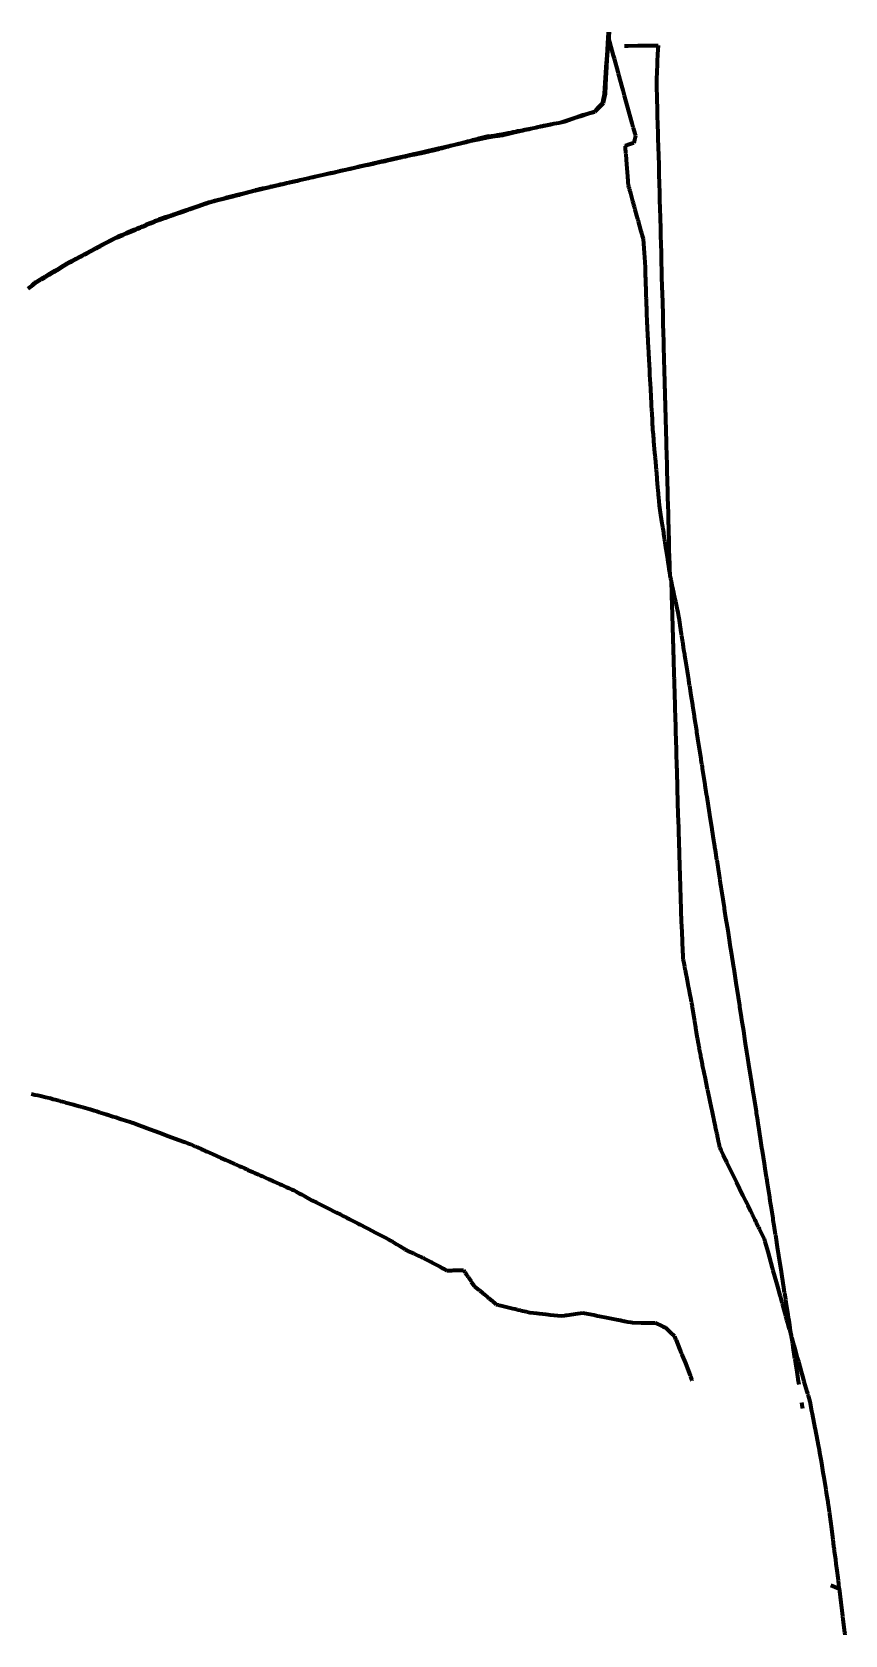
# Model space of a CAD drawing. Header units: metres. Extents: x 599858 to 604838, y 1147558 to 1148052.
# Drawn here: x 604605.8 to 604837.6, y 1147557.8 to 1148015 of the extents above; entities that cross this region are included whole.
import ezdxf

# ---------------------------------------------------------------- set-up
doc = ezdxf.new("R2010")
doc.units = ezdxf.units.M
doc.header["$MEASUREMENT"] = 0
doc.linetypes.add('DGN Style 5', pattern=[63.435643, 27.186704, -36.248939])
doc.layers.add('TF_T_---_Kabl-_2', color=5, linetype='DGN Style 5', lineweight=70)

msp = doc.modelspace()

# ---------------------------------------------------------------- linework, layer by layer
at = {"layer": 'TF_T_---_Kabl-_2', "extrusion": (0.4755674796707262, -0.0176516228125941, 0.8795021276220516), "elevation": 267381.833188, "flags": 128}
msp.add_lwpolyline([(1169655.330494, -494059.997235), (1169656.422712, -494060.042164), (1169656.733611, -494060.063177)], dxfattribs=at)
at = {"layer": 'TF_T_---_Kabl-_2', "extrusion": (0.3328068387208589, 0.8325186887159709, 0.4428907777762694), "elevation": 1156686.835866, "flags": 128}
msp.add_lwpolyline([(-135644.346522, -571333.011441), (-135646.860829, -571332.922212), (-135646.915788, -571332.925862)], dxfattribs=at)
at = {"layer": 'TF_T_---_Kabl-_2'}
for points in [[(604604.69, 1147941.85, 38.13), (604606.06, 1147942.9, 38.06), (604606.746399, 1147943.428442, 38.031141), (604606.88, 1147943.51, 38.02), (604607.01, 1147943.59, 38.02), (604607.22, 1147943.71, 38.02), (604608.06, 1147944.21, 38.11), (604608.29, 1147944.35, 38.1), (604608.51, 1147944.48, 38.07), (604608.93, 1147944.73, 38.02), (604609.38, 1147945, 38.02), (604609.5, 1147945.07, 38.03), (604609.84, 1147945.27, 38.02), (604610.62, 1147945.74, 38), (604611.98, 1147946.56, 38.01), (604612.27, 1147946.73, 38.01), (604613.39, 1147947.4, 38.05), (604614.68, 1147948.17, 38.07), (604614.87, 1147948.28, 38.08), (604615.81, 1147948.84, 38.05), (604615.960948, 1147948.928383, 38.044656), (604616.82, 1147949.39, 38.03), (604617.12, 1147949.55, 38.01), (604618.21, 1147950.14, 38), (604619.63, 1147950.9, 38.01), (604620.1, 1147951.15, 38.04), (604620.76, 1147951.51, 38.08), (604621.38, 1147951.84, 38.07), (604623.72, 1147953.1, 37.97), (604623.91, 1147953.2, 37.97), (604624.05, 1147953.28, 37.99), (604625.01, 1147953.79, 37.95), (604625.26, 1147953.93, 37.95), (604625.27, 1147953.93, 37.95), (604625.31, 1147953.96, 37.95), (604625.4, 1147954, 37.95), (604626.97, 1147954.85, 38.04), (604628.13, 1147955.47, 38), (604629.35617, 1147956.134355, 37.958794), (604629.98, 1147956.39, 37.94), (604630.03, 1147956.41, 37.94), (604631.42, 1147956.99, 37.96), (604631.64, 1147957.08, 37.94), (604632.66, 1147957.5, 38.02), (604634.8, 1147958.39, 37.92), (604635.32, 1147958.61, 37.93), (604635.82, 1147958.82, 37.94), (604636.62, 1147959.15, 37.98), (604636.8, 1147959.22, 37.98), (604637.17, 1147959.38, 37.97), (604637.74, 1147959.61, 37.98), (604638.21, 1147959.81, 37.92), (604639.5, 1147960.35, 37.95), (604640.19, 1147960.63, 37.98), (604640.66, 1147960.83, 37.96), (604640.88, 1147960.92, 37.97), (604641.32, 1147961.1, 37.95), (604641.96, 1147961.37, 37.88), (604642.12592, 1147961.443591, 37.890732), (604643.15, 1147961.8, 37.97), (604643.84, 1147962.04, 37.99), (604645.3, 1147962.55, 37.91), (604645.4, 1147962.58, 37.91), (604645.8, 1147962.72, 37.93), (604645.91, 1147962.76, 37.92), (604646.61, 1147963, 37.95), (604648.68, 1147963.72, 37.91), (604649.74, 1147964.09, 37.89), (604650.2, 1147964.25, 37.9), (604650.43, 1147964.34, 37.89), (604650.79, 1147964.46, 37.89), (604652.97, 1147965.22, 37.88), (604652.98, 1147965.22, 37.88), (604653.01, 1147965.24, 37.88), (604655.31, 1147966.04, 37.9), (604655.47, 1147966.09, 37.91), (604656.17, 1147966.34, 37.91), (604656.748661, 1147966.539404, 37.998083), (604656.78, 1147966.55, 38), (604656.94, 1147966.59, 37.98), (604657.66, 1147966.77, 37.89), (604657.94, 1147966.84, 37.9), (604658.32, 1147966.94, 37.89), (604660.65, 1147967.53, 37.97), (604661.46, 1147967.74, 37.96), (604662.93, 1147968.12, 38.02), (604663.19, 1147968.18, 38.03), (604664.04, 1147968.4, 37.95), (604664.82, 1147968.6, 37.94), (604665.33, 1147968.73, 37.9), (604665.82, 1147968.85, 37.91), (604669.35, 1147969.76, 37.93), (604669.44, 1147969.78, 37.93), (604669.53, 1147969.8, 37.94), (604670.659846, 1147970.092158, 38.009111), (604670.7, 1147970.1, 38.01), (604671.49, 1147970.28, 37.95), (604671.86, 1147970.37, 38), (604672.29, 1147970.47, 38), (604673.55, 1147970.76, 37.94), (604673.8, 1147970.82, 37.91), (604674.08, 1147970.89, 38), (604674.4, 1147970.96, 38.01), (604674.72, 1147971.04, 37.98), (604676.36, 1147971.42, 37.9), (604676.66, 1147971.49, 37.92), (604677.29, 1147971.63, 37.91), (604678.34, 1147971.88, 37.88), (604678.56, 1147971.93, 37.88), (604679.17, 1147972.07, 37.96), (604680.06, 1147972.28, 37.98), (604681.4, 1147972.59, 37.92), (604682.26, 1147972.79, 37.91), (604684.5, 1147973.31, 37.91), (604685.22, 1147973.48, 37.86), (604685.91, 1147973.64, 37.86), (604686.28, 1147973.73, 37.85), (604688.66, 1147974.28, 37.81), (604689.02, 1147974.37, 37.81), (604690.92, 1147974.81, 37.83), (604690.96, 1147974.82, 37.83), (604690.972532, 1147974.822733, 37.832609), (604691.53, 1147974.95, 37.85), (604691.59, 1147974.96, 37.84), (604693.3, 1147975.35, 37.83), (604693.37, 1147975.37, 37.83), (604693.43, 1147975.38, 37.83), (604693.84, 1147975.48, 37.84), (604695.37, 1147975.82, 37.9), (604696.17, 1147976.01, 37.86), (604696.51, 1147976.08, 37.86), (604698.29, 1147976.49, 37.86), (604698.89, 1147976.63, 37.87), (604699.1, 1147976.67, 37.88), (604699.16, 1147976.69, 37.88), (604700.99, 1147977.11, 37.91), (604701, 1147977.11, 37.91), (604702.79, 1147977.52, 37.91), (604702.86, 1147977.53, 37.91), (604702.91, 1147977.55, 37.91), (604703.22, 1147977.62, 37.91), (604703.55, 1147977.69, 37.93), (604705.45, 1147978.12, 38.04), (604705.65, 1147978.17, 38.03), (604706, 1147978.25, 38.02), (604706.77, 1147978.43, 37.96), (604708.43, 1147978.8, 38.01), (604708.74, 1147978.88, 38.04), (604711.45, 1147979.49, 37.94), (604711.51, 1147979.51, 37.94), (604712.27, 1147979.68, 38), (604712.47, 1147979.72, 38), (604713.48, 1147979.96, 37.98), (604714.28, 1147980.14, 37.99), (604714.48, 1147980.19, 38.01), (604714.76, 1147980.25, 38.02), (604716.49, 1147980.64, 38.01), (604716.61, 1147980.67, 38.01), (604718.13, 1147981.02, 38.07), (604718.451541, 1147981.091167, 38.098218), (604718.63, 1147981.13, 38.11), (604718.64, 1147981.13, 38.12), (604718.9, 1147981.19, 38.09), (604721.72, 1147981.83, 38.05), (604721.79, 1147981.84, 38.05), (604722.1, 1147981.91, 38.03), (604722.23, 1147981.94, 38.04), (604723.92, 1147982.32, 38.19), (604724.47, 1147982.45, 38.25), (604725.14, 1147982.6, 38.26), (604727.53, 1147983.13, 38.22), (604727.53, 1147983.14, 38.22), (604727.54, 1147983.14, 38.22), (604728.99, 1147983.46, 38.19), (604729.21, 1147983.51, 38.21), (604730.11, 1147983.72, 38.13), (604730.66, 1147983.84, 38.11), (604730.76, 1147983.86, 38.1), (604730.96, 1147983.91, 38.11), (604731.42, 1147984.01, 38.1), (604732.82, 1147984.33, 38.12), (604732.88, 1147984.34, 38.14), (604732.94, 1147984.36, 38.13), (604733.42, 1147984.46, 38.19), (604735.08, 1147984.84, 38.26), (604735.34, 1147984.89, 38.24), (604736.01, 1147985.04, 38.36), (604736.253771, 1147985.100436, 38.382937), (604736.59, 1147985.14, 38.4), (604737.08, 1147985.21, 38.4), (604737.72, 1147985.29, 38.42), (604738.35, 1147985.37, 38.49), (604738.47, 1147985.38, 38.49), (604738.8, 1147985.42, 38.57), (604739.05, 1147985.45, 38.67), (604739.75, 1147985.54, 38.67), (604740.035696, 1147985.581286, 38.686052), (604740.7, 1147985.74, 38.75), (604741.22, 1147985.86, 38.85), (604742.35, 1147986.12, 39.15), (604743.09, 1147986.3, 39.26), (604743.92, 1147986.49, 39.51), (604743.95, 1147986.5, 39.52), (604743.98, 1147986.5, 39.52), (604745.14, 1147986.78, 39.72), (604745.68, 1147986.91, 39.85), (604745.95, 1147986.97, 39.88), (604746.31, 1147987.05, 40.01), (604747.47, 1147987.32, 40.18), (604747.5, 1147987.33, 40.18), (604748, 1147987.45, 40.3), (604749.43, 1147987.78, 40.65), (604749.48, 1147987.8, 40.66), (604749.49, 1147987.8, 40.67), (604749.51, 1147987.8, 40.67), (604750.1, 1147987.94, 40.82), (604750.23, 1147987.97, 40.84), (604751.25, 1147988.21, 41.06), (604751.45048, 1147988.262062, 41.15464), (604751.49, 1147988.27, 41.17), (604751.77, 1147988.32, 41.22), (604752.74, 1147988.5, 41.33), (604753.66, 1147988.68, 41.57), (604754.72, 1147988.88, 41.81), (604756, 1147989.12, 42.12), (604756.79, 1147989.26, 42.15), (604757.238114, 1147989.354086, 42.166752), (604757.61, 1147989.48, 42.18), (604760.03, 1147990.36, 42.2), (604761.78, 1147990.99, 42.2), (604761.82, 1147991.01, 42.21), (604762.13, 1147991.12, 42.2), (604762.426294, 1147991.230414, 42.205953), (604764.03, 1147991.66, 42.21), (604766.24, 1147992.26, 42.23), (604766.361046, 1147992.285665, 42.230583), (604766.95, 1147992.9, 42.24), (604768.740051, 1147994.743503, 42.275463), (604768.86, 1147995.29, 42.28), (604769.29, 1147997.36, 42.27), (604769.31919, 1147997.492725, 42.274704), (604769.52, 1148001.92, 42.26), (604769.58, 1148003.29, 42.27), (604769.66, 1148005.13, 42.28), (604769.752638, 1148007.183056, 42.278053), (604769.86, 1148008.3, 42.28), (604770.21, 1148011.9, 42.25), (604770.35, 1148013.37, 42.24), (604770.417095, 1148014.112125, 42.223791), (604770.45, 1148014.72, 42.21), (604770.47, 1148014.98, 42.2)], [(604739.79, 1147985.84, 38.850954), (604740.71, 1147986.03, 38.93), (604741.52, 1147986.19, 39.07), (604742.38, 1147986.36, 39.28), (604742.97, 1147986.48, 39.35), (604743.66, 1147986.63, 39.55), (604744.02, 1147986.7, 39.61), (604744.36, 1147986.77, 39.66), (604745.22, 1147986.94, 39.79), (604745.65, 1147987.03, 39.89), (604745.86, 1147987.07, 39.91), (604746.3, 1147987.16, 40.07), (604747.44, 1147987.39, 40.21), (604747.5, 1147987.4, 40.21), (604749.41, 1147987.79, 40.65), (604749.47, 1147987.8, 40.66), (604749.49, 1147987.81, 40.67), (604749.51, 1147987.81, 40.67), (604750.11, 1147987.93, 40.82), (604750.2, 1147987.95, 40.83), (604751.33, 1147988.18, 41.07), (604751.52, 1147988.22, 41.16), (604751.73, 1147988.26, 41.19), (604752.73, 1147988.47, 41.31), (604753.67, 1147988.66, 41.57), (604754.72, 1147988.87, 41.81), (604755.97, 1147989.12, 42.12), (604756.79, 1147989.29, 42.15), (604757.037482, 1147989.342009, 42.160297), (604757.61, 1147989.53, 42.17), (604759.95, 1147990.3, 42.2), (604761.76, 1147990.9, 42.2), (604761.81, 1147990.92, 42.21), (604762.16, 1147991.03, 42.21), (604764.06, 1147991.66, 42.21), (604766.143593, 1147992.354315, 42.229993), (604766.97, 1147993.19, 42.24), (604768.551783, 1147994.790983, 42.271914), (604768.68, 1147995.44, 42.28), (604769.05, 1147997.29, 42.27), (604769.077799, 1147997.462245, 42.27181), (604769.37, 1148002.05, 42.26), (604769.45, 1148003.29, 42.27), (604769.56, 1148005.02, 42.27), (604769.77, 1148008.3, 42.28), (604769.98, 1148011.68, 42.25), (604770.09, 1148013.37, 42.23), (604770.103604, 1148013.524066, 42.231361)], [(604770.1, 1148013.52, 42.231382), (604770.14, 1148013.37, 42.24), (604770.47, 1148012.16, 42.26), (604771.53, 1148008.34, 42.32), (604771.78, 1148007.4, 42.32), (604772.82, 1148003.64, 42.33), (604772.94, 1148003.2, 42.33), (604772.95, 1148003.14, 42.34), (604774.08, 1147999.04, 42.36), (604774.27, 1147998.37, 42.37), (604774.67, 1147996.89, 42.41), (604775.91, 1147992.39, 42.5), (604776.37, 1147990.71, 42.52), (604776.83, 1147989.04, 42.56), (604777.16, 1147987.85, 42.56), (604777.21, 1147987.66, 42.56), (604777.65, 1147986.07, 42.61), (604777.75, 1147985.7, 42.66), (604777.845147, 1147985.336279, 42.718228), (604777.58, 1147984.21, 42.83), (604777.365604, 1147983.333695, 42.808155), (604776.95, 1147983.18, 42.8), (604776.12, 1147982.89, 42.8), (604775.07, 1147982.51, 42.7), (604774.898788, 1147982.450541, 42.694325), (604774.94, 1147981.91, 42.74), (604774.97, 1147981.55, 42.77), (604774.98, 1147981.48, 42.77), (604775.01, 1147981.02, 42.71), (604775.07, 1147980.33, 42.58), (604775.08, 1147980.18, 42.59), (604775.21, 1147978.55, 42.64), (604775.31, 1147977.27, 42.67), (604775.59, 1147973.78, 42.7), (604775.62, 1147973.38, 42.7), (604775.63, 1147973.27, 42.7), (604775.65, 1147972.94, 42.81), (604775.66, 1147972.8, 42.86), (604775.7, 1147972.28, 42.89), (604775.779301, 1147971.31715, 42.954505), (604775.81, 1147971.22, 42.96), (604775.88, 1147970.95, 42.98), (604775.9, 1147970.87, 42.98), (604776.03, 1147970.4, 42.97), (604776.08, 1147970.24, 42.97), (604776.09, 1147970.2, 42.96), (604776.24, 1147969.68, 42.76), (604776.41, 1147969.04, 42.76), (604777.05, 1147966.75, 42.73), (604777.21, 1147966.17, 42.73), (604777.35, 1147965.68, 42.71), (604777.43, 1147965.39, 42.7), (604777.5, 1147965.13, 42.69), (604777.7, 1147964.4, 42.69), (604778.18, 1147962.7, 42.72), (604778.45, 1147961.72, 42.73), (604778.5, 1147961.52, 42.74), (604778.64, 1147961.03, 42.75), (604779.44, 1147958.16, 42.78), (604779.51, 1147957.91, 42.79), (604779.58, 1147957.66, 42.87), (604779.73, 1147957.1, 42.86), (604779.95, 1147956.31, 42.93), (604780.045304, 1147955.956656, 42.935444), (604780.15, 1147954.6, 42.96), (604780.35, 1147952.02, 43.02), (604780.45, 1147950.66, 43.05), (604780.545749, 1147949.381804, 43.077039), (604780.6, 1147947.87, 43.11), (604780.62, 1147947.27, 43.04), (604780.63, 1147947.01, 43.06), (604780.63, 1147946.86, 43.06), (604780.65, 1147946.28, 43.06), (604780.68, 1147945.24, 43.07), (604780.7, 1147944.75, 43.04), (604780.72, 1147944.14, 43.01), (604780.74, 1147943.54, 42.97), (604780.75, 1147943.2, 42.89), (604780.75, 1147943.03, 42.84), (604780.76, 1147942.68, 42.86), (604780.78, 1147942.08, 42.91), (604780.79, 1147942.02, 42.9), (604780.81, 1147941.2, 42.89), (604780.83, 1147940.67, 43), (604780.87, 1147939.48, 43.09), (604780.87, 1147939.44, 43.1), (604780.87, 1147939.3, 43.11), (604780.88, 1147938.98, 43.09), (604780.89, 1147938.65, 43.12), (604780.9, 1147938.38, 43.12), (604780.91, 1147938.13, 43.05), (604780.94, 1147937.09, 42.98), (604780.97, 1147936.39, 42.94), (604780.98, 1147935.81, 43.03), (604780.99, 1147935.72, 43.02), (604780.99, 1147935.65, 43.03), (604780.99, 1147935.5, 43.03), (604781.02, 1147934.55, 42.99), (604781.03, 1147934.22, 42.99), (604781.08, 1147932.88, 42.99), (604781.080905, 1147932.807876, 43.0057), (604781.1, 1147932.49, 43.06), (604781.13, 1147931.89, 43.06), (604781.17, 1147931.19, 43.06), (604781.19, 1147930.74, 43.05), (604781.24, 1147929.85, 43.07), (604781.27, 1147929.3, 43.02), (604781.28, 1147929.19, 43.02), (604781.33, 1147928.2, 43.08), (604781.37, 1147927.43, 43.07), (604781.4, 1147926.87, 43.01), (604781.42, 1147926.45, 43.07), (604781.49, 1147925.22, 43.07), (604781.58, 1147923.5, 43.04), (604781.61, 1147922.92, 43.1), (604781.66, 1147922.06, 43.07), (604781.72, 1147921.01, 43.04), (604781.74, 1147920.6, 43.11), (604781.78, 1147919.83, 43.09), (604781.79, 1147919.69, 43.1), (604781.83, 1147918.88, 43.15), (604781.84, 1147918.74, 43.15), (604781.87, 1147918.21, 43.09), (604781.92, 1147917.21, 43.12), (604781.99, 1147915.92, 43.11), (604782.13, 1147913.31, 43.09), (604782.27, 1147910.73, 43.18), (604782.28, 1147910.65, 43.17), (604782.35, 1147909.38, 43.08), (604782.39, 1147908.58, 43.13), (604782.47, 1147907.05, 43.28), (604782.48, 1147906.82, 43.3), (604782.5, 1147906.53, 43.35), (604782.52, 1147906.24, 43.34), (604782.52, 1147906.19, 43.34), (604782.55, 1147905.62, 43.4), (604782.59, 1147904.9, 43.42), (604782.6, 1147904.65, 43.39), (604782.65, 1147903.73, 43.33), (604782.66, 1147903.52, 43.33), (604782.68, 1147903.12, 43.3), (604782.73, 1147902.29, 43.21), (604782.75, 1147901.91, 43.22), (604782.765906, 1147901.537165, 43.211623), (604782.88, 1147900.23, 43.21), (604782.9, 1147900.07, 43.21), (604782.91, 1147899.91, 43.22), (604782.92, 1147899.78, 43.19), (604782.99, 1147898.98, 43.22), (604783.06, 1147898.26, 43.15), (604783.34, 1147895.03, 43.27), (604783.41, 1147894.16, 43.28), (604783.43, 1147893.96, 43.28), (604783.46, 1147893.66, 43.29), (604783.48, 1147893.42, 43.22), (604783.66, 1147891.27, 43.27), (604783.69, 1147890.96, 43.26), (604783.77, 1147890.08, 43.28), (604783.95, 1147887.93, 43.32), (604784, 1147887.39, 43.32), (604784.19, 1147885.21, 43.39), (604784.2, 1147885.16, 43.39), (604784.28, 1147884.21, 43.4), (604784.34, 1147883.48, 43.31), (604784.39, 1147882.9, 43.32), (604784.44, 1147882.35, 43.32), (604784.652955, 1147879.925909, 43.352821), (604785.05, 1147877.29, 43.47), (604785.42, 1147874.81, 43.53), (604785.48, 1147874.45, 43.54), (604785.58, 1147873.8, 43.53), (604785.63, 1147873.44, 43.51), (604785.65, 1147873.33, 43.52), (604785.82, 1147872.21, 43.57), (604785.9, 1147871.64, 43.55), (604785.95, 1147871.31, 43.6), (604786.06, 1147870.61, 43.63), (604786.1, 1147870.36, 43.6), (604786.14, 1147870.06, 43.6), (604786.22, 1147869.55, 43.63), (604786.37, 1147868.54, 43.61), (604786.43, 1147868.15, 43.65), (604786.45, 1147867.99, 43.66), (604786.53, 1147867.49, 43.61), (604786.69, 1147866.47, 43.62), (604786.96, 1147864.68, 43.65), (604786.96, 1147864.62, 43.65), (604787, 1147864.41, 43.64), (604787.07, 1147863.9, 43.58), (604787.27, 1147862.63, 43.64), (604787.37, 1147861.91, 43.62), (604787.4, 1147861.77, 43.65), (604787.626296, 1147860.223177, 43.633695)], [(604774.74, 1148011.08, 42.395936), (604775.82, 1148011.09, 42.43), (604778.59, 1148011.12, 42.52), (604779.56, 1148011.13, 42.65), (604779.8, 1148011.13, 42.68), (604780.27, 1148011.14, 42.66), (604783.12, 1148011.17, 42.49), (604783.61, 1148011.17, 42.49), (604784.321891, 1148011.18013, 42.489532), (604784.31, 1148011.05, 42.49), (604784.26, 1148010.01, 42.51), (604784.2, 1148008.59, 42.6), (604784.1, 1148006.68, 42.53), (604784.07, 1148005.9, 42.54), (604784.04, 1148005.34, 42.54), (604783.98, 1148003.98, 42.65), (604783.835429, 1148001.161643, 42.624067), (604783.9, 1147998.98, 42.6), (604783.91, 1147998.54, 42.61), (604783.95, 1147997.13, 42.62), (604784, 1147995.24, 42.66), (604784.04, 1147993.68, 42.66), (604784.09, 1147991.7, 42.74), (604784.19, 1147988.08, 42.74), (604784.23, 1147986.66, 42.76), (604784.27, 1147985.04, 42.77), (604784.36, 1147981.88, 42.79), (604784.41, 1147980.01, 42.8), (604784.5, 1147976.76, 42.83), (604784.56, 1147974.29, 42.85), (604784.63, 1147971.84, 42.91), (604784.7, 1147969.02, 42.9), (604784.77, 1147966.69, 42.91), (604784.81, 1147965.06, 42.93), (604784.9, 1147961.58, 42.91), (604784.97, 1147959.24, 42.94), (604785.03, 1147956.83, 42.97), (604785.09, 1147954.61, 43.02), (604785.16, 1147952.04, 43.04), (604785.24, 1147949.07, 43.08), (604785.29, 1147947.16, 43.09), (604785.33, 1147945.61, 43.07), (604785.43, 1147941.93, 43.16), (604785.46, 1147940.85, 43.15), (604785.48, 1147940.21, 43.14), (604785.54, 1147938, 43.17), (604785.54, 1147937.93, 43.18), (604785.55, 1147937.54, 43.19), (604785.63, 1147934.63, 43.14), (604785.66, 1147933.4, 43.16), (604785.69, 1147932.53, 43.18), (604785.7, 1147932.02, 43.18), (604785.78, 1147928.93, 43.21), (604785.84, 1147926.97, 43.21), (604785.87, 1147925.62, 43.32), (604785.88, 1147925.28, 43.31), (604785.89, 1147924.81, 43.32), (604785.96, 1147922.15, 43.27), (604785.97, 1147921.93, 43.27), (604785.98, 1147921.62, 43.28), (604786.06, 1147918.51, 43.29), (604786.07, 1147918.3, 43.29), (604786.08, 1147918, 43.29), (604786.09, 1147917.51, 43.29), (604786.13, 1147916.11, 43.29), (604786.19, 1147913.67, 43.3), (604786.21, 1147912.85, 43.32), (604786.24, 1147912.03, 43.33), (604786.29, 1147910.16, 43.37), (604786.3, 1147909.57, 43.36), (604786.35, 1147907.94, 43.35), (604786.35, 1147907.71, 43.36), (604786.38, 1147906.79, 43.37), (604786.39, 1147906.22, 43.37), (604786.45, 1147903.92, 43.38), (604786.46, 1147903.64, 43.39), (604786.5, 1147902.4, 43.39), (604786.55, 1147900.28, 43.42), (604786.59, 1147899.03, 43.41), (604786.62, 1147897.67, 43.41), (604786.64, 1147896.93, 43.42), (604786.66, 1147896.36, 43.43), (604786.69, 1147895.11, 43.44), (604786.73, 1147893.71, 43.41), (604786.77, 1147892.24, 43.45), (604786.84, 1147889.72, 43.52), (604786.91, 1147886.96, 43.55), (604786.94, 1147885.99, 43.47), (604786.97, 1147884.77, 43.52), (604787.02, 1147883.06, 43.54), (604787.03, 1147882.38, 43.56), (604787.1, 1147879.81, 43.61), (604787.15, 1147877.98, 43.57), (604787.2, 1147876.36, 43.58), (604787.22, 1147875.33, 43.58), (604787.24, 1147874.75, 43.6), (604787.25, 1147874.37, 43.6), (604787.27, 1147873.79, 43.6), (604787.27, 1147873.65, 43.61), (604787.33, 1147871.44, 43.6), (604787.34, 1147871.02, 43.6), (604787.35, 1147870.59, 43.62), (604787.36, 1147870.37, 43.59), (604787.36, 1147870.33, 43.59), (604787.37, 1147869.77, 43.62), (604787.41, 1147868.45, 43.69), (604787.42, 1147867.92, 43.69), (604787.51, 1147864.73, 43.71), (604787.52, 1147864.38, 43.71), (604787.53, 1147863.92, 43.71), (604787.53, 1147863.77, 43.69), (604787.58, 1147862.12, 43.72), (604787.58, 1147861.97, 43.71), (604787.59, 1147861.8, 43.74), (604787.626296, 1147860.223177, 43.633695)], [(604735.97, 1147985.26, 38.414265), (604735.19, 1147985.06, 38.27), (604735.17, 1147985.05, 38.27), (604733.34, 1147984.58, 38.19), (604732.98, 1147984.48, 38.14), (604732.82, 1147984.44, 38.17), (604732.69, 1147984.41, 38.13), (604731.51, 1147984.1, 38.11), (604730.97, 1147983.96, 38.11), (604730.74, 1147983.9, 38.1), (604730.66, 1147983.88, 38.11), (604730.09, 1147983.73, 38.13), (604729.21, 1147983.51, 38.21), (604728.99, 1147983.45, 38.19), (604727.57, 1147983.08, 38.22), (604727.53, 1147983.07, 38.22), (604727.5, 1147983.06, 38.22), (604725.34, 1147982.5, 38.26), (604724.61, 1147982.31, 38.27), (604724.52, 1147982.29, 38.27), (604723.87, 1147982.12, 38.2), (604722.63, 1147981.8, 38.09), (604722.12, 1147981.67, 38.05), (604721.85, 1147981.6, 38.07), (604721.57, 1147981.52, 38.07), (604720.094589, 1147981.136243, 38.097079), (604719.08, 1147980.92, 38.11), (604718.72, 1147980.83, 38.15), (604718.71, 1147980.83, 38.14), (604718, 1147980.67, 38.09), (604716.74, 1147980.39, 38.03), (604716.23, 1147980.28, 38.06), (604714.87, 1147979.98, 38.06), (604714.65, 1147979.93, 38.05), (604714.15, 1147979.82, 38.02), (604712.43, 1147979.44, 37.99), (604712.42, 1147979.43, 37.99), (604711.66, 1147979.26, 37.96), (604711.43, 1147979.21, 37.95), (604711.23, 1147979.17, 37.95), (604708.73, 1147978.61, 38.04), (604708.39, 1147978.54, 38.01), (604707, 1147978.23, 37.97), (604706.35, 1147978.08, 38.02), (604705.91, 1147977.98, 38.03), (604705.66, 1147977.93, 38.05), (604703.3, 1147977.4, 37.9), (604703.29, 1147977.4, 37.9), (604702.96, 1147977.33, 37.9), (604702.95, 1147977.32, 37.9), (604701.65, 1147977.03, 37.9), (604701.01, 1147976.89, 37.9), (604701, 1147976.89, 37.9), (604700.98, 1147976.89, 37.9), (604699.23, 1147976.5, 37.87), (604699.11, 1147976.47, 37.88), (604699.05, 1147976.46, 37.87), (604698.41, 1147976.31, 37.87), (604698.38, 1147976.31, 37.86), (604698.37, 1147976.31, 37.86), (604696.51, 1147975.89, 37.86), (604696.41, 1147975.87, 37.87), (604695.44, 1147975.65, 37.92), (604693.41, 1147975.2, 37.83), (604693.36, 1147975.19, 37.83), (604693.32, 1147975.18, 37.84), (604691.51, 1147974.78, 37.84), (604690.98, 1147974.66, 37.84), (604690.93, 1147974.65, 37.84), (604690.84, 1147974.63, 37.84), (604688.72, 1147974.16, 37.82), (604688.62, 1147974.14, 37.82), (604686.37, 1147973.64, 37.86), (604685.94, 1147973.54, 37.86), (604685.15, 1147973.36, 37.86), (604684.48, 1147973.21, 37.91), (604682.34, 1147972.74, 37.91), (604681.44, 1147972.54, 37.92), (604680.04, 1147972.23, 37.98), (604679.21, 1147972.04, 37.97), (604678.58, 1147971.9, 37.87), (604678.37, 1147971.86, 37.88), (604677.3, 1147971.62, 37.91), (604676.67, 1147971.48, 37.91), (604676.36, 1147971.41, 37.9), (604674.71, 1147971.04, 37.98), (604674.39, 1147970.97, 38.01), (604674.08, 1147970.9, 38), (604673.8, 1147970.84, 37.91), (604673.55, 1147970.78, 37.94), (604672.27, 1147970.5, 38), (604671.85, 1147970.4, 38), (604671.5, 1147970.33, 37.95), (604670.75, 1147970.16, 38.01), (604670.439626, 1147970.090863, 37.988399), (604669.5, 1147969.85, 37.93), (604669.45, 1147969.83, 37.92), (604669.4, 1147969.82, 37.92), (604665.8, 1147968.88, 37.9), (604665.33, 1147968.76, 37.9), (604664.81, 1147968.63, 37.94), (604664.05, 1147968.43, 37.95), (604663.19, 1147968.21, 38.03), (604662.93, 1147968.14, 38.02), (604661.45, 1147967.76, 37.96), (604660.64, 1147967.55, 37.97), (604658.33, 1147966.95, 37.89), (604657.94, 1147966.84, 37.9), (604657.66, 1147966.77, 37.89), (604656.94, 1147966.59, 37.98), (604656.78, 1147966.54, 38), (604656.75, 1147966.54, 38), (604656.60719, 1147966.50497, 37.976583), (604656.17, 1147966.35, 37.91), (604655.48, 1147966.11, 37.91), (604655.32, 1147966.06, 37.9), (604652.99, 1147965.26, 37.88), (604652.97, 1147965.26, 37.88), (604650.73, 1147964.5, 37.89), (604650.41, 1147964.39, 37.89), (604650.21, 1147964.32, 37.9), (604649.8, 1147964.18, 37.89), (604648.71, 1147963.81, 37.9), (604646.55, 1147963.07, 37.95), (604645.88, 1147962.84, 37.92), (604645.76, 1147962.8, 37.93), (604645.32, 1147962.65, 37.91), (604645.21, 1147962.61, 37.91), (604643.84, 1147962.14, 37.99), (604643.04, 1147961.87, 37.96), (604641.94, 1147961.5, 37.88), (604641.917668, 1147961.491862, 37.877486), (604641.35, 1147961.25, 37.94), (604640.77, 1147961.01, 37.98), (604640.49, 1147960.89, 37.96), (604640.06, 1147960.71, 37.98), (604639.43, 1147960.44, 37.95), (604638.25, 1147959.95, 37.92), (604637.81, 1147959.77, 37.97), (604637.29, 1147959.55, 37.97), (604636.79, 1147959.34, 37.97), (604636.57, 1147959.25, 37.99), (604635.8, 1147958.92, 37.94), (604635.23, 1147958.69, 37.94), (604634.65, 1147958.44, 37.93), (604632.63, 1147957.59, 38.02), (604631.56, 1147957.15, 37.93), (604631.42, 1147957.09, 37.94), (604630.35, 1147956.64, 37.93), (604629.98, 1147956.48, 37.94), (604629.97, 1147956.48, 37.94), (604629.94, 1147956.47, 37.94), (604629.77, 1147956.4, 37.94), (604629.156328, 1147956.142262, 37.961866), (604628.06, 1147955.55, 38), (604627.03, 1147955, 38.04), (604625.64, 1147954.25, 37.96), (604625.34, 1147954.09, 37.96), (604625.21, 1147954.02, 37.95), (604625.18, 1147954, 37.96), (604624.29, 1147953.53, 37.96), (604623.92, 1147953.33, 37.98), (604623.87, 1147953.3, 37.97), (604623.79, 1147953.26, 37.97), (604621.34, 1147951.94, 38.07), (604620.75, 1147951.63, 38.08), (604620.05, 1147951.25, 38.04), (604619.55, 1147950.98, 38.01), (604618.24, 1147950.28, 38), (604617.08, 1147949.66, 38.01), (604616.79, 1147949.5, 38.02), (604615.823036, 1147948.983878, 38.046857), (604615.73, 1147948.93, 38.05), (604614.83, 1147948.38, 38.07), (604614.63, 1147948.27, 38.07), (604613.29, 1147947.46, 38.05), (604612.23, 1147946.83, 38.01), (604611.93, 1147946.65, 38.01), (604610.5, 1147945.79, 38), (604609.83, 1147945.39, 38.02), (604609.48, 1147945.18, 38.03), (604609.37, 1147945.12, 38.02), (604608.9, 1147944.83, 38.02), (604608.61, 1147944.66, 38.06), (604608.33, 1147944.49, 38.09), (604608.02, 1147944.31, 38.11), (604607.25, 1147943.84, 38.02), (604606.96, 1147943.67, 38.03), (604606.77, 1147943.55, 38.03), (604606.525388, 1147943.407163, 38.042802), (604605.74, 1147942.74, 38.08)], [(604735.97, 1147985.26, 38.414265), (604736.03, 1147985.27, 38.42), (604736.77, 1147985.38, 38.47), (604736.84, 1147985.39, 38.47), (604736.91, 1147985.4, 38.47), (604738.21, 1147985.6, 38.63), (604738.49, 1147985.64, 38.63), (604739.14, 1147985.74, 38.8), (604739.17, 1147985.75, 38.81), (604739.22, 1147985.75, 38.82), (604739.785786, 1147985.841367, 38.851937)], [(604787.63, 1147860.22, 43.635071), (604787.68, 1147859.97, 43.64), (604787.85, 1147859.17, 43.67), (604787.92, 1147858.85, 43.71), (604788.048017, 1147858.234972, 43.711632)], [(604788.05, 1147858.23, 43.711835), (604788.08, 1147857.27, 43.67), (604788.08, 1147857.12, 43.67), (604788.11, 1147856.22, 43.66), (604788.12, 1147855.95, 43.62), (604788.13, 1147855.54, 43.55), (604788.14, 1147855.21, 43.55), (604788.19, 1147853.55, 43.58), (604788.19, 1147853.52, 43.58), (604788.19, 1147853.45, 43.57), (604788.19, 1147853.43, 43.57), (604788.23, 1147852.27, 43.34), (604788.27, 1147850.83, 43.24), (604788.3, 1147849.63, 43.12), (604788.32, 1147849.11, 43.04), (604788.33, 1147848.82, 42.97), (604788.36, 1147847.75, 42.91), (604788.36, 1147847.54, 42.85), (604788.39, 1147846.62, 43.08), (604788.4, 1147846.49, 43.1), (604788.41, 1147846.02, 43.24), (604788.41, 1147845.98, 43.24), (604788.43, 1147845.32, 43.23), (604788.44, 1147844.87, 43.26), (604788.46, 1147844.22, 43.27), (604788.47, 1147844.06, 43.22), (604788.49, 1147843.39, 43.07), (604788.5, 1147843.04, 43.08), (604788.53, 1147841.9, 42.35), (604788.55, 1147841.28, 42.22), (604788.56, 1147840.99, 42.21), (604788.56, 1147840.75, 42.21), (604788.58, 1147840.31, 42.1), (604788.61, 1147839.06, 41.89), (604788.61, 1147839.04, 41.89), (604788.62, 1147839, 41.87), (604788.64, 1147838, 41.37), (604788.65, 1147837.78, 41.32), (604788.65, 1147837.69, 41.26), (604788.67, 1147837, 41.04), (604788.7, 1147836.18, 40.76), (604788.71, 1147835.72, 40.52), (604788.73, 1147835.26, 40.18), (604788.74, 1147834.68, 39.95), (604788.79, 1147833.02, 39.25), (604788.81, 1147832.25, 38.79), (604788.84, 1147831.22, 38.39), (604788.85, 1147830.87, 38.27), (604788.86, 1147830.63, 38.15), (604788.88, 1147829.9, 37.89), (604788.89, 1147829.58, 37.78), (604788.92, 1147828.56, 37.6), (604788.93, 1147828.23, 37.59), (604788.93, 1147828.2, 37.59), (604788.96, 1147827.3, 37.74), (604788.96, 1147827.23, 37.75), (604788.97, 1147826.97, 37.75), (604789.11, 1147822.13, 37.86), (604789.19, 1147819.46, 37.9), (604789.27, 1147816.87, 37.97), (604789.33, 1147814.87, 37.97), (604789.37, 1147813.48, 37.97), (604789.4, 1147812.37, 37.94), (604789.44, 1147810.9, 37.98), (604789.48, 1147809.55, 37.87), (604789.51, 1147808.48, 37.79), (604789.57, 1147806.56, 37.7), (604789.59, 1147806.04, 37.68), (604789.59, 1147806.01, 37.69), (604789.61, 1147805.36, 37.77), (604789.63, 1147804.67, 37.68), (604789.63, 1147804.65, 37.68), (604789.63, 1147804.48, 37.68), (604789.63, 1147804.38, 37.69), (604789.66, 1147803.6, 37.76), (604789.68, 1147802.98, 37.81), (604789.68, 1147802.81, 37.83), (604789.69, 1147802.41, 37.95), (604789.7, 1147802.17, 38.07), (604789.7, 1147802.06, 38.12), (604789.71, 1147801.96, 38.16), (604789.72, 1147801.57, 38.09), (604789.73, 1147801.23, 37.97), (604789.73, 1147801.11, 37.9), (604789.74, 1147800.63, 37.87), (604789.75, 1147800.49, 37.88), (604789.79, 1147799.21, 38.07), (604789.9, 1147795.29, 38.04), (604790, 1147791.84, 38.08), (604790.11, 1147788.06, 38), (604790.15, 1147786.79, 37.97), (604790.18, 1147785.68, 37.84), (604790.2, 1147785.21, 37.79), (604790.27, 1147782.83, 37.78), (604790.27, 1147782.8, 37.79), (604790.28, 1147782.57, 37.78), (604790.29, 1147782.08, 37.92), (604790.3, 1147781.82, 37.97), (604790.31, 1147781.41, 38.02), (604790.31, 1147781.26, 38.02), (604790.32, 1147780.95, 38.06), (604790.38, 1147778.92, 38.23), (604790.39, 1147778.77, 38.24), (604790.39, 1147778.75, 38.24), (604790.39, 1147778.72, 38.24), (604790.42, 1147777.74, 38.41), (604790.43, 1147777.28, 38.54), (604790.43, 1147777.18, 38.51), (604790.46, 1147776.38, 38.57), (604790.47, 1147775.92, 38.73), (604790.48, 1147775.59, 38.74), (604790.49, 1147775.18, 38.76), (604790.52, 1147774.35, 38.9), (604790.53, 1147774.03, 38.92), (604790.53, 1147773.77, 39.01), (604790.55, 1147773.38, 39.03), (604790.58, 1147772.26, 39.24), (604790.58, 1147772.08, 39.28), (604790.58, 1147772.05, 39.28), (604790.6, 1147771.68, 39.23), (604790.6, 1147771.48, 39.19), (604790.6, 1147771.42, 39.19), (604790.64, 1147770.12, 39.27), (604790.67, 1147769.01, 39.32), (604790.74, 1147766.83, 39.28), (604790.77, 1147765.84, 39.23), (604790.78, 1147765.26, 39.18), (604790.8, 1147764.58, 39.16), (604790.82, 1147764.04, 39.14), (604790.84, 1147763.53, 39.14), (604790.85, 1147762.99, 39.13), (604790.86, 1147762.67, 39.14), (604790.86977, 1147762.359548, 39.142066), (604790.93, 1147761.03, 39.17), (604790.95, 1147760.64, 39.11), (604790.96, 1147760.49, 39.08), (604790.96, 1147760.32, 39.08), (604790.98, 1147760.05, 39.07), (604791.07, 1147758.04, 39.1), (604791.17, 1147755.89, 39.03), (604791.19, 1147755.43, 39.03), (604791.2, 1147755.13, 39.02), (604791.28, 1147753.32, 39.04), (604791.3, 1147753.01, 39.02), (604791.31, 1147752.71, 39.01), (604791.32, 1147752.63, 39.02), (604791.32, 1147752.43, 39.02), (604791.34, 1147752.12, 39.03), (604791.36, 1147751.6, 39.05), (604791.39, 1147750.89, 39.06), (604791.4, 1147750.68, 39.04), (604791.413657, 1147750.558954, 39.052232), (604791.46, 1147750.29, 39.1), (604791.62, 1147749.45, 39.06), (604791.82, 1147748.43, 39.1), (604791.99, 1147747.55, 39.09), (604792.01, 1147747.45, 39.09), (604792.23, 1147746.36, 39.12), (604792.49, 1147745.01, 39.18), (604792.5, 1147744.94, 39.2), (604792.6, 1147744.43, 39.27), (604792.7, 1147743.93, 39.26), (604792.81, 1147743.36, 39.27), (604792.93, 1147742.73, 39.27), (604793.07, 1147742.02, 39.3), (604793.3, 1147740.82, 39.36), (604793.64, 1147739.08, 39.44), (604793.77, 1147738.41, 39.41), (604793.78, 1147738.36, 39.42), (604793.81, 1147738.18, 39.41), (604793.982129, 1147737.317209, 39.380725), (604794.02, 1147737.09, 39.37), (604794.06, 1147736.82, 39.38), (604794.53, 1147733.93, 39.5), (604794.6, 1147733.48, 39.54), (604794.64, 1147733.26, 39.54), (604794.69, 1147732.96, 39.53), (604794.72, 1147732.73, 39.57), (604794.9, 1147731.63, 39.57), (604794.98, 1147731.13, 39.59), (604795.03, 1147730.86, 39.62), (604795.22, 1147729.69, 39.61), (604795.32, 1147729.02, 39.58), (604795.48, 1147728.04, 39.54), (604795.525037, 1147727.74884, 39.552792), (604795.68, 1147726.96, 39.6), (604795.84, 1147726.12, 39.56), (604795.98, 1147725.32, 39.54), (604796.04, 1147725.03, 39.58), (604796.07, 1147724.84, 39.58), (604796.17, 1147724.35, 39.57), (604796.39, 1147723.13, 39.61), (604796.41, 1147723.06, 39.61), (604796.46, 1147722.79, 39.67), (604796.69, 1147721.52, 39.7), (604796.86, 1147720.6, 39.72), (604796.921939, 1147720.307881, 39.715528), (604797.02, 1147719.84, 39.72), (604797.27, 1147718.66, 39.74), (604797.45, 1147717.77, 39.78), (604797.63, 1147716.95, 39.77), (604798.36, 1147713.45, 39.83), (604798.4, 1147713.28, 39.84), (604798.41, 1147713.21, 39.83), (604798.42, 1147713.19, 39.84), (604798.52, 1147712.73, 39.84), (604799.47, 1147708.19, 39.88), (604799.65, 1147707.35, 39.9), (604800.04, 1147705.48, 40.03), (604800.13, 1147705.08, 40.03), (604800.23, 1147704.57, 40.03), (604800.6, 1147702.83, 39.96), (604800.64, 1147702.63, 39.95), (604800.91, 1147701.36, 39.95), (604800.98, 1147701.04, 40.02), (604801.04, 1147700.72, 40.04), (604801.15, 1147700.23, 39.99), (604801.19, 1147700.05, 40), (604801.36, 1147699.21, 40.13), (604801.48, 1147698.66, 40.06), (604801.72, 1147697.53, 40.14), (604801.74, 1147697.4, 40.14), (604801.86, 1147696.84, 40.14), (604801.89257, 1147696.703186, 40.141448), (604802.22, 1147696.03, 40.23), (604802.85, 1147694.73, 40.44), (604803.55, 1147693.31, 40.65), (604803.87, 1147692.66, 40.71), (604804.6, 1147691.17, 40.89), (604805.71, 1147688.89, 41.07), (604806.64, 1147686.99, 41.29), (604807.53, 1147685.17, 41.51), (604808.51, 1147683.16, 41.75), (604808.8, 1147682.56, 41.86), (604809.27, 1147681.62, 41.97), (604809.6, 1147680.95, 42.01), (604809.88, 1147680.37, 42.05), (604810.66, 1147678.77, 42.33), (604811.03, 1147678.01, 42.47), (604811.12, 1147677.83, 42.5), (604811.19, 1147677.69, 42.51), (604811.62, 1147676.81, 42.68), (604811.9, 1147676.25, 42.76), (604811.93, 1147676.18, 42.77), (604812.14, 1147675.75, 42.84), (604812.4, 1147675.21, 42.89), (604812.88, 1147674.24, 43.09), (604812.92, 1147674.16, 43.1), (604813.17, 1147673.65, 43.05), (604814.46, 1147671, 42.97), (604814.567562, 1147670.782121, 42.977873), (604814.77, 1147670.06, 43.01), (604815.59, 1147667.13, 43.01), (604815.98, 1147665.71, 43), (604816.88, 1147662.48, 43), (604817.07, 1147661.8, 43), (604817.99, 1147658.5, 42.93), (604818.36, 1147657.15, 42.93), (604819.03, 1147654.74, 42.98), (604819.12, 1147654.43, 43), (604819.65, 1147652.51, 42.9), (604819.71, 1147652.3, 42.91), (604819.73, 1147652.24, 42.91), (604819.76, 1147652.14, 42.91), (604819.81, 1147651.94, 42.91), (604820.66, 1147648.91, 42.88), (604820.7, 1147648.75, 42.87), (604820.96, 1147647.81, 42.84), (604820.99, 1147647.7, 42.84), (604821.24, 1147646.81, 42.83), (604821.75, 1147644.99, 42.83), (604821.85, 1147644.63, 42.83), (604821.99, 1147644.12, 42.84), (604822.07, 1147643.82, 42.84), (604822.252137, 1147643.177054, 42.858148), (604822.32, 1147642.94, 42.86), (604822.43, 1147642.54, 42.86), (604822.75, 1147641.4, 42.89), (604822.85, 1147641.04, 42.89), (604822.87, 1147640.96, 42.89), (604823.01, 1147640.46, 42.88), (604823.39, 1147639.1, 42.86), (604823.8, 1147637.62, 42.9), (604824.03, 1147636.8, 42.87), (604824.18, 1147636.23, 42.88), (604824.32, 1147635.76, 42.88), (604825.09, 1147632.97, 42.97), (604825.48, 1147631.57, 13.56), (604825.879665, 1147630.143604, 21.247112), (604825.88, 1147630.14, 21.258747), (604826.75, 1147627.22, 37.58), (604826.9, 1147626.72, 42.96), (604826.98, 1147626.46, 42.96), (604827.08, 1147626.12, 42.96), (604827.602383, 1147624.361044, 42.959164), (604828.12, 1147621.66, 42.96), (604828.27, 1147620.85, 42.91), (604828.75, 1147618.32, 43.01), (604828.76, 1147618.3, 43.01), (604828.94, 1147617.34, 42.98), (604828.96, 1147617.24, 42.98), (604829.19, 1147616.07, 42.99), (604829.22, 1147615.91, 42.99), (604829.22, 1147615.89, 42.99), (604829.49, 1147614.5, 42.87), (604829.99, 1147611.89, 42.91), (604830.24, 1147610.58, 42.91), (604830.388069, 1147609.779684, 42.908355), (604830.7, 1147607.89, 42.9), (604830.88, 1147606.83, 42.9), (604831.32, 1147604.15, 42.88), (604831.55, 1147602.73, 42.87), (604832.12, 1147599.3, 42.83), (604832.27, 1147598.38, 42.83), (604832.61, 1147596.28, 42.89), (604832.7, 1147595.76, 42.89), (604832.71, 1147595.72, 42.9), (604832.74, 1147595.51, 42.91), (604832.75, 1147595.45, 42.9), (604832.94, 1147594.32, 42.88), (604833.052131, 1147593.641934, 42.867458), (604833.14, 1147592.91, 42.85), (604833.17, 1147592.74, 42.85), (604833.17, 1147592.68, 42.85), (604833.22, 1147592.28, 42.85), (604833.76, 1147588.05, 42.84), (604833.87, 1147587.22, 42.8), (604834.05, 1147585.81, 42.9), (604834.07, 1147585.64, 42.9), (604834.14, 1147585.14, 42.9), (604834.27, 1147584.08, 42.88), (604834.3, 1147583.86, 42.9), (604834.48, 1147582.44, 42.82), (604834.51, 1147582.17, 42.79), (604834.58, 1147581.66, 42.77), (604834.88, 1147579.29, 42.77), (604835.04, 1147578.09, 42.78), (604835.28, 1147576.16, 42.77), (604835.550225, 1147574.068099, 42.781294), (604835.64, 1147573.35, 42.78), (604835.91, 1147571.18, 42.79), (604835.921633, 1147571.0611, 42.786727)], [(604788.05, 1147858.23, 43.711835), (604788.26, 1147857.24, 43.71), (604788.26, 1147857.23, 43.71), (604788.53, 1147855.96, 43.73), (604788.69, 1147855.19, 43.73), (604788.71, 1147855.12, 43.72), (604788.71, 1147855.1, 43.72), (604788.72, 1147855.04, 43.73), (604789, 1147853.71, 43.7), (604789.17, 1147852.89, 43.77), (604789.25, 1147852.55, 43.76), (604789.65, 1147850.62, 43.69), (604789.73, 1147850.24, 43.73), (604789.91, 1147849.39, 43.75), (604790.137034, 1147848.304732, 43.71433)], [(604790.14, 1147848.3, 43.714449), (604790.3, 1147847.31, 43.67), (604790.31, 1147847.24, 43.68), (604790.41, 1147846.6, 43.59), (604790.63, 1147845.19, 43.51), (604790.71, 1147844.66, 43.59), (604790.72, 1147844.62, 43.59), (604790.73, 1147844.56, 43.58), (604790.75, 1147844.38, 43.54), (604790.92, 1147843.31, 43.46), (604790.95, 1147843.1, 43.43), (604791, 1147842.83, 43.42), (604791.02, 1147842.69, 43.42), (604791.1, 1147842.19, 43.38), (604791.13, 1147841.97, 43.3), (604791.18, 1147841.65, 43.28), (604791.23, 1147841.35, 43.37), (604791.27, 1147841.07, 43.25), (604791.36, 1147840.51, 42.96), (604791.37, 1147840.42, 42.93), (604791.39, 1147840.31, 42.88), (604791.49, 1147839.68, 42.52), (604791.52, 1147839.46, 42.33), (604791.71, 1147838.29, 41.79), (604791.82, 1147837.56, 41.48), (604791.85, 1147837.41, 41.41), (604791.89, 1147837.13, 41.24), (604792.05, 1147836.1, 40.75), (604792.59, 1147832.66, 39.05), (604792.77, 1147831.5, 38.41), (604792.96, 1147830.31, 38.02), (604792.96, 1147830.28, 38.02), (604792.97, 1147830.2, 38.02), (604793.23, 1147828.59, 37.73), (604793.24, 1147828.47, 37.73), (604793.66, 1147825.79, 37.76), (604794.09, 1147823.05, 37.9), (604794.13, 1147822.78, 37.9), (604794.58, 1147819.94, 37.98), (604794.64, 1147819.59, 37.98), (604795.23, 1147815.77, 37.98), (604795.3, 1147815.31, 37.96), (604795.88, 1147811.66, 37.89), (604796.48, 1147807.8, 37.67), (604796.55, 1147807.38, 37.65), (604796.74, 1147806.17, 37.55), (604796.75, 1147806.05, 37.56), (604796.88, 1147805.24, 37.74), (604796.93, 1147804.93, 37.76), (604797.64, 1147800.36, 38.07), (604797.67, 1147800.17, 38.09), (604798.07, 1147797.61, 38.05), (604798.19, 1147796.87, 38.04), (604798.9, 1147792.34, 38.03), (604798.98, 1147791.82, 38.02), (604799.02, 1147791.59, 37.99), (604799.62, 1147787.75, 37.74), (604799.65, 1147787.56, 37.74), (604800.14, 1147784.44, 37.92), (604800.23, 1147783.84, 37.97), (604800.4, 1147782.74, 38.08), (604800.44, 1147782.48, 38.21), (604800.57, 1147781.64, 38.46), (604801, 1147778.9, 39.86), (604801.03, 1147778.75, 39.93), (604801.32, 1147776.89, 40.8), (604801.73, 1147774.28, 42.11), (604801.9, 1147773.16, 42.77), (604802.06, 1147772.14, 43.2), (604802.21, 1147771.21, 43.58), (604802.23, 1147771.07, 43.63), (604802.26, 1147770.86, 43.71), (604802.27, 1147770.8, 43.72), (604802.31, 1147770.56, 43.75), (604802.41, 1147769.94, 43.78), (604802.76, 1147767.7, 43.68), (604802.87, 1147766.98, 43.67), (604803.13, 1147765.33, 43.69), (604803.2, 1147764.9, 43.69), (604803.29, 1147764.27, 43.69), (604803.59, 1147762.37, 43.81), (604804, 1147759.76, 43.71), (604804.07, 1147759.33, 43.71), (604804.27, 1147758.06, 43.71), (604804.48, 1147756.69, 43.7), (604804.9, 1147754.02, 43.76), (604805.06, 1147752.98, 43.74), (604805.62, 1147749.43, 43.7), (604805.81, 1147748.2, 43.68), (604805.88, 1147747.75, 43.67), (604806.61, 1147743.1, 43.62), (604806.68, 1147742.65, 43.61), (604806.77, 1147742.09, 43.6), (604807.51, 1147737.33, 43.53), (604807.51, 1147737.31, 43.53), (604807.52, 1147737.26, 43.53), (604807.53, 1147737.22, 43.53), (604807.58, 1147736.91, 43.52), (604808.03, 1147734.03, 43.49), (604808.14, 1147733.29, 43.49), (604808.64, 1147730.15, 43.38), (604808.88, 1147728.59, 43.38), (604809, 1147727.8, 43.4), (604809.2, 1147726.54, 43.39), (604809.58, 1147724.11, 43.35), (604809.84, 1147722.43, 43.38), (604810.15, 1147720.48, 43.34), (604810.69, 1147717, 43.34), (604810.78, 1147716.43, 43.32), (604810.86, 1147715.91, 43.33), (604811.37, 1147712.69, 43.31), (604811.51, 1147711.8, 43.32), (604812.25, 1147707.09, 43.28), (604812.27, 1147706.96, 43.28), (604812.31, 1147706.66, 43.27), (604812.54, 1147705.23, 43.26), (604812.87, 1147703.1, 43.24), (604812.95, 1147702.59, 43.24), (604813.76, 1147697.42, 43.17), (604813.86, 1147696.78, 43.17), (604814, 1147695.85, 43.17), (604814.57, 1147692.27, 43.15), (604814.79, 1147690.81, 43.14), (604815.17, 1147688.42, 43.13), (604815.23, 1147688.05, 43.12), (604815.44, 1147686.7, 43.11), (604815.53, 1147686.12, 43.11), (604816.07, 1147682.67, 43.09), (604816.09, 1147682.51, 43.1), (604816.23, 1147681.61, 43.09), (604816.32, 1147681.03, 43.08), (604816.47, 1147680.13, 43.08), (604817, 1147676.71, 43.08), (604817.02, 1147676.57, 43.09), (604817.04, 1147676.48, 43.09), (604817.04, 1147676.43, 43.08), (604817.09, 1147676.13, 43.08), (604817.34, 1147674.57, 43.08), (604817.73, 1147672.07, 43.07), (604817.77, 1147671.82, 43.07), (604818.4, 1147667.75, 43.06), (604818.57, 1147666.67, 43.06), (604818.77, 1147665.39, 43.05), (604819.29, 1147662.07, 43.05), (604819.61, 1147660.03, 43), (604820.1, 1147656.93, 42.98), (604820.32, 1147655.48, 43.01), (604820.36, 1147655.28, 43.02), (604820.63, 1147653.55, 42.93), (604820.77, 1147652.65, 42.93), (604821.21, 1147649.82, 42.89), (604821.44, 1147648.37, 42.88), (604821.57, 1147647.54, 42.87), (604821.67, 1147646.88, 42.86), (604821.92, 1147645.27, 42.85), (604822.03, 1147644.58, 42.84), (604822.1, 1147644.13, 42.85), (604822.19, 1147643.56, 42.84), (604822.252137, 1147643.177054, 42.858148), (604822.28, 1147642.97, 42.87), (604822.37, 1147642.44, 42.87), (604822.52, 1147641.47, 42.91), (604822.6, 1147640.95, 42.9), (604822.62, 1147640.81, 42.91), (604822.76, 1147639.89, 42.89), (604823.27, 1147636.67, 42.86), (604823.31, 1147636.44, 42.86), (604823.4, 1147635.83, 42.9), (604823.47, 1147635.36, 42.89), (604823.51, 1147635.13, 42.89), (604823.86, 1147632.86, 42.96), (604824.19, 1147630.81, 0.23), (604824.21, 1147630.65, 0.88), (604824.44, 1147629.2, 16.4)], [(604605.53, 1147712.15, 39.31), (604606.62, 1147711.9, 39.3), (604607.39, 1147711.73, 39.3), (604608.15, 1147711.55, 39.32), (604609.59, 1147711.22, 39.36), (604610.69, 1147710.97, 39.39), (604610.748915, 1147710.96092, 39.392882), (604611.05, 1147710.88, 39.39), (604611.83, 1147710.66, 39.33), (604612.38, 1147710.51, 39.33), (604613.48, 1147710.21, 39.41), (604613.93, 1147710.08, 39.44), (604614.44, 1147709.95, 39.46), (604614.9, 1147709.82, 39.38), (604615.33, 1147709.7, 39.38), (604617.58, 1147709.08, 39.41), (604618.17, 1147708.92, 39.41), (604619.13, 1147708.65, 39.43), (604620.11, 1147708.39, 39.43), (604620.25, 1147708.35, 39.44), (604622.3, 1147707.78, 39.55), (604622.381282, 1147707.758572, 39.550281), (604622.68, 1147707.66, 39.55), (604623.53, 1147707.39, 39.61), (604624.22, 1147707.17, 39.59), (604624.93, 1147706.95, 39.52), (604625.34, 1147706.82, 39.58), (604625.49, 1147706.77, 39.6), (604626.19, 1147706.55, 39.67), (604626.82, 1147706.34, 39.59), (604627.12, 1147706.25, 39.59), (604627.21, 1147706.22, 39.59), (604628.82, 1147705.71, 39.62), (604629.65, 1147705.45, 39.64), (604630.91, 1147705.04, 39.71), (604631.23, 1147704.94, 39.69), (604633.65, 1147704.17, 39.74), (604633.68, 1147704.16, 39.74), (604633.77, 1147704.13, 39.76), (604634.250909, 1147703.976397, 39.82981), (604634.58, 1147703.86, 39.87), (604636.33, 1147703.21, 39.87), (604637.12, 1147702.92, 39.93), (604637.67, 1147702.71, 39.95), (604638.32, 1147702.47, 39.96), (604642.05, 1147701.08, 40.07), (604644.66, 1147700.11, 40.14), (604646.48, 1147699.44, 40.16), (604647.88, 1147698.92, 40.17), (604648.87, 1147698.55, 40.11), (604649.41, 1147698.35, 40.11), (604650.33, 1147698.01, 40.1), (604651.01763, 1147697.748735, 40.095802), (604652.12, 1147697.26, 40.08), (604652.28, 1147697.19, 40.07), (604652.45, 1147697.11, 40.11), (604652.83, 1147696.94, 40.09), (604654.07, 1147696.39, 40.12), (604654.36, 1147696.26, 40.1), (604654.62, 1147696.15, 40.12), (604655.04, 1147695.96, 40.16), (604655.34, 1147695.82, 40.21), (604655.64, 1147695.69, 40.22), (604657.36, 1147694.92, 40.14), (604659.63, 1147693.91, 40.28), (604660.93, 1147693.33, 40.21), (604662.02, 1147692.85, 40.23), (604663.66, 1147692.11, 40.26), (604663.75, 1147692.08, 40.27), (604663.78, 1147692.06, 40.27), (604663.83, 1147692.04, 40.27), (604664.33, 1147691.82, 40.25), (604664.97, 1147691.53, 40.34), (604665.5, 1147691.29, 40.39), (604666.33, 1147690.92, 40.31), (604667.01, 1147690.62, 40.37), (604667.25, 1147690.51, 40.38), (604668.81, 1147689.82, 40.45), (604669.19, 1147689.65, 40.41), (604670.34, 1147689.14, 40.42), (604670.91, 1147688.88, 40.44), (604671.47, 1147688.63, 40.56), (604672.49, 1147688.18, 40.6), (604672.62, 1147688.12, 40.58), (604672.79, 1147688.04, 40.62), (604672.95, 1147687.97, 40.62), (604673.28, 1147687.82, 40.6), (604673.86, 1147687.57, 40.61), (604673.94, 1147687.53, 40.62), (604674.45, 1147687.3, 40.61), (604674.72, 1147687.18, 40.57), (604676.47, 1147686.4, 40.62), (604677.01, 1147686.16, 40.64), (604678.34, 1147685.57, 40.75), (604679.09, 1147685.23, 40.67), (604679.88, 1147684.88, 40.68), (604680.402313, 1147684.646931, 40.709844), (604681.1, 1147684.26, 40.75), (604682.01, 1147683.76, 40.78), (604682.69, 1147683.39, 40.83), (604683.54, 1147682.92, 40.88), (604685.642518, 1147681.767544, 40.932899), (604686.95, 1147681.11, 40.96), (604688.57, 1147680.3, 40.94), (604689.52, 1147679.82, 40.93), (604689.93, 1147679.62, 40.94), (604692.49, 1147678.34, 41.01), (604693.71, 1147677.72, 41.03), (604694.59, 1147677.28, 41.09), (604695.48, 1147676.83, 41.1), (604695.72, 1147676.71, 41.11), (604696.21, 1147676.47, 41.09), (604696.46, 1147676.34, 41.18), (604697.60463, 1147675.770007, 41.155585), (604698.61, 1147675.24, 41.13), (604699.08, 1147675, 41.12), (604699.34, 1147674.86, 41.13), (604700.94, 1147674.03, 41.15), (604701.73, 1147673.61, 41.17), (604703.68, 1147672.59, 41.23), (604703.82, 1147672.52, 41.23), (604706.49, 1147671.13, 41.3), (604707.54, 1147670.57, 41.34), (604707.987777, 1147670.335329, 41.290811), (604708.11, 1147670.27, 41.28), (604708.35, 1147670.12, 41.29), (604708.62, 1147669.96, 41.32), (604708.81, 1147669.85, 41.31), (604709.13, 1147669.65, 41.32), (604709.74, 1147669.29, 41.31), (604710.78, 1147668.67, 41.33), (604711.98, 1147667.95, 41.37), (604712.23, 1147667.79, 41.35), (604712.650813, 1147667.538824, 41.350057), (604713.18, 1147667.29, 41.35), (604713.6, 1147667.1, 41.42), (604714.55, 1147666.66, 41.44), (604714.62, 1147666.63, 41.44), (604715.43, 1147666.25, 41.4), (604716.01, 1147665.98, 41.41), (604716.83, 1147665.59, 41.37), (604717.21, 1147665.42, 41.35), (604717.416716, 1147665.318697, 41.362979), (604718.78, 1147664.6, 41.44), (604719.53, 1147664.19, 41.48), (604719.61, 1147664.15, 41.48), (604719.69, 1147664.11, 41.47), (604719.76, 1147664.07, 41.47), (604722.03, 1147662.86, 41.38), (604722.8, 1147662.45, 41.36), (604723.28, 1147662.19, 41.35), (604724.091252, 1147661.762083, 41.354933), (604725.39, 1147661.79, 41.35), (604725.45, 1147661.79, 41.35), (604725.49, 1147661.8, 41.34), (604725.9, 1147661.81, 41.35), (604726.66, 1147661.83, 41.44), (604727.33, 1147661.84, 41.45), (604727.39, 1147661.84, 41.44), (604727.96, 1147661.86, 41.34), (604728.27, 1147661.87, 41.43), (604728.799385, 1147661.876039, 41.417043), (604729.08, 1147661.47, 41.4), (604729.17, 1147661.33, 41.42), (604729.32, 1147661.11, 41.39), (604729.67, 1147660.6, 41.34), (604729.9, 1147660.26, 41.32), (604730.08, 1147659.99, 41.33), (604730.12, 1147659.94, 41.33), (604730.21, 1147659.79, 41.38), (604730.46, 1147659.44, 41.49), (604730.89, 1147658.8, 41.46), (604731, 1147658.64, 41.42), (604731.05, 1147658.57, 41.44), (604731.77, 1147657.5, 41.47), (604731.78, 1147657.48, 41.46), (604731.89166, 1147657.320277, 41.447852), (604733.34, 1147656.11, 41.4), (604733.43, 1147656.04, 41.4), (604733.43, 1147656.03, 41.4), (604733.44, 1147656.03, 41.4), (604734.26, 1147655.34, 41.28), (604734.43, 1147655.2, 41.33), (604734.72, 1147654.96, 41.4), (604735.79, 1147654.07, 41.45), (604736.03, 1147653.87, 41.44), (604736.15, 1147653.76, 41.46), (604736.97, 1147653.09, 41.4), (604737.1, 1147652.98, 41.36), (604737.77, 1147652.42, 41.46), (604737.9, 1147652.31, 41.46), (604737.95, 1147652.26, 41.46), (604738.150057, 1147652.098833, 41.424866), (604738.82, 1147651.94, 41.37), (604739.03, 1147651.89, 41.39), (604739.46, 1147651.78, 41.38), (604741.74, 1147651.23, 41.36), (604742.94, 1147650.93, 41.43), (604743.42, 1147650.82, 41.47), (604744.1, 1147650.65, 41.34), (604744.23, 1147650.62, 41.32), (604744.41, 1147650.58, 41.29), (604745.13, 1147650.4, 41.31), (604745.3, 1147650.36, 41.38), (604745.64, 1147650.28, 41.41), (604746.68, 1147650.03, 41.28), (604746.78, 1147650, 41.27), (604746.79, 1147650, 41.27), (604746.91, 1147649.97, 41.28), (604747.725308, 1147649.768488, 41.26904), (604749.74, 1147649.55, 41.33), (604750.45, 1147649.47, 41.35), (604752.31, 1147649.26, 41.25), (604752.94, 1147649.19, 41.24), (604753.51, 1147649.13, 41.25), (604756.703257, 1147648.782792, 41.19334), (604757.63, 1147648.92, 41.18), (604758.03, 1147648.97, 41.18), (604758.08, 1147648.98, 41.18), (604758.32, 1147649.02, 41.17), (604761.43, 1147649.47, 41.13), (604762.883456, 1147649.679154, 41.056838), (604763.35, 1147649.59, 41.03), (604765.97, 1147649.07, 40.98), (604766.99, 1147648.87, 40.96), (604767.6, 1147648.75, 40.97), (604769.62, 1147648.35, 40.95), (604772.93, 1147647.7, 40.77), (604773.07, 1147647.67, 40.79), (604773.59, 1147647.57, 40.78), (604773.9, 1147647.51, 40.7), (604774.31, 1147647.43, 40.68), (604774.41, 1147647.41, 40.69), (604774.74, 1147647.34, 40.71), (604775.26, 1147647.24, 40.72), (604775.68, 1147647.16, 40.64), (604776.56, 1147646.98, 40.63), (604776.984431, 1147646.899542, 40.616503), (604779.48, 1147646.86, 40.52), (604780.91, 1147646.84, 40.49), (604782.08, 1147646.82, 40.41), (604782.18, 1147646.82, 40.43), (604782.76, 1147646.81, 40.38), (604783.475609, 1147646.802845, 40.347419), (604785.46, 1147645.89, 40.28), (604785.65, 1147645.81, 40.26), (604786.434595, 1147645.454825, 40.238534), (604787.6, 1147644.34, 40.21), (604787.99, 1147643.96, 40.2), (604788.26, 1147643.71, 40.26), (604788.63, 1147643.36, 40.32), (604788.69, 1147643.3, 40.32), (604788.980389, 1147643.022305, 40.304761), (604789, 1147642.96, 40.31), (604789.33, 1147642.15, 40.22), (604789.45, 1147641.85, 40.23), (604789.93, 1147640.68, 40.15), (604789.93, 1147640.67, 40.15), (604789.95, 1147640.64, 40.15), (604790.46, 1147639.39, 40.18), (604790.73, 1147638.72, 40.24), (604791.06, 1147637.9, 40.18), (604791.12, 1147637.75, 40.2), (604791.23, 1147637.47, 40.19), (604792.099201, 1147635.34309, 40.192821), (604792.68, 1147633.8, 40.2), (604793.43, 1147631.79, 40.2), (604793.51, 1147631.57, 40.19), (604793.54, 1147631.5, 40.19), (604793.83, 1147630.7, 40.25), (604793.88, 1147630.59, 40.21), (604793.91, 1147630.5, 40.14), (604793.93, 1147630.44, 40.15), (604793.94, 1147630.42, 40.13), (604793.95, 1147630.4, 40.16), (604793.95, 1147630.4, 35.74), (604793.95, 1147630.39, -0.45)], [(604825.23, 1147624.15, 42.97), (604825.34, 1147623.47, 42.97), (604825.35, 1147623.37, 42.97), (604825.5, 1147622.44, 42.99)], [(604835.92, 1147571.06, 42.78668), (604836.43, 1147567.05, 42.78), (604836.81, 1147564.06, 42.77), (604836.93, 1147563.16, 42.77), (604837.05, 1147562.17, 42.77), (604837.53, 1147558.46, 42.78), (604837.55, 1147558.26, 37.11), (604837.61, 1147557.81, 20.25)]]:
    msp.add_polyline3d(points, dxfattribs=at)

doc.saveas('drawing.dxf')
